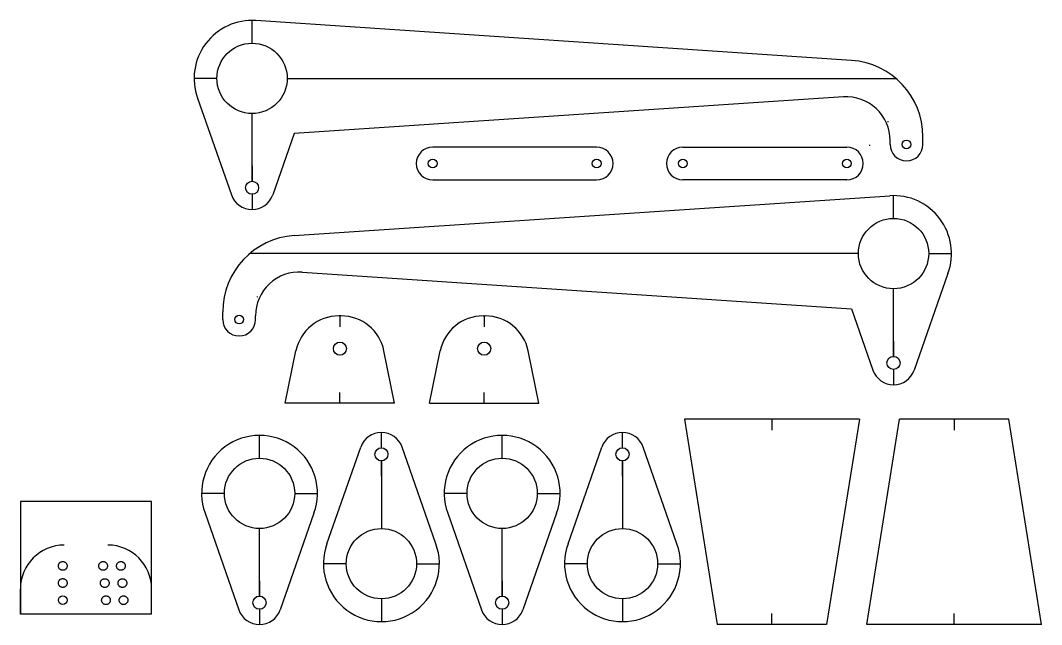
# Model space of a CAD drawing. Header units: millimetres. Extents: x 1725 to 3782, y 769 to 1686.
# Drawn here: x 3315.3 to 3782.4, y 1355.8 to 1632.1 of the extents above; entities that cross this region are included whole.
import ezdxf

# ---------------------------------------------------------------- set-up
doc = ezdxf.new("R2010")
doc.units = ezdxf.units.MM
doc.linetypes.add('CENTER2', pattern=[28.575, 19.05, -3.175, 3.175, -3.175])

msp = doc.modelspace()

# ---------------------------------------------------------------- linework, layer by layer
at = {"linetype": 'CENTER2'}
for p, q in [((3421.257, 1621.693), (3421.257, 1632.118)), ((3405.182, 1605.618), (3394.757, 1605.618)), ((3421.257, 1552.618), (3421.257, 1545.618)), ((3714.679, 1541.579), (3714.679, 1552.004)), ((3730.754, 1525.504), (3741.179, 1525.504)), ((3461.464, 1497.024), (3461.464, 1492.024)), ((3527.437, 1497.024), (3527.437, 1492.024)), ((3714.679, 1472.504), (3714.679, 1465.504)), ((3461.464, 1457.024), (3461.464, 1462.024)), ((3527.437, 1457.024), (3527.437, 1462.024)), ((3375.31, 1360.597), (3375.31, 1365.597))]:
    msp.add_line(p, q, dxfattribs=at)
for p, q in [((3695.436, 1613.857), (3423.024, 1632.059)), ((3437.332, 1605.618), (3715.753, 1605.618)), ((3396.356, 1596.553), (3411.817, 1552.318)), ((3691.769, 1597.133), (3440.493, 1580.344)), ((3421.257, 1558.618), (3421.257, 1589.543)), ((3712.254, 1585.618), (3712.264, 1586.006)), ((3440.493, 1580.344), (3430.697, 1552.318)), ((3728.103, 1575.424), (3728.103, 1578.935)), ((3578.879, 1574.18), (3503.879, 1574.18)), ((3618.328, 1574.18), (3693.328, 1574.18)), ((3703.521, 1575.029), (3703.909, 1575.019)), ((3713.103, 1575.424), (3713.103, 1577.177)), ((3421.257, 1565.618), (3421.257, 1558.618)), ((3503.879, 1559.18), (3578.879, 1559.18)), ((3693.328, 1559.18), (3618.328, 1559.18)), ((3440.5, 1533.744), (3712.913, 1551.945)), ((3698.604, 1525.504), (3420.183, 1525.504)), ((3444.167, 1517.019), (3695.443, 1500.23)), ((3739.581, 1516.439), (3724.119, 1472.204)), ((3714.679, 1478.504), (3714.679, 1509.429)), ((3423.683, 1505.504), (3423.673, 1505.892)), ((3695.443, 1500.23), (3705.239, 1472.204)), ((3407.834, 1495.311), (3407.834, 1498.822)), ((3422.834, 1495.311), (3422.834, 1497.064)), ((3461.986, 1497.024), (3460.942, 1497.024)), ((3526.915, 1497.024), (3527.959, 1497.024)), ((3714.679, 1485.504), (3714.679, 1478.504)), ((3436.464, 1457.024), (3441.343, 1481.01)), ((3486.464, 1457.024), (3481.584, 1481.01)), ((3502.437, 1457.024), (3507.316, 1481.01)), ((3552.437, 1457.024), (3547.557, 1481.01)), ((3486.464, 1457.024), (3436.464, 1457.024)), ((3502.437, 1457.024), (3552.437, 1457.024)), ((3699.062, 1449.715), (3619.062, 1449.715)), ((3619.062, 1449.715), (3634.062, 1355.918)), ((3659.062, 1449.715), (3659.062, 1444.715)), ((3699.062, 1449.715), (3684.062, 1355.918)), ((3702.386, 1355.918), (3717.386, 1449.715)), ((3767.386, 1449.715), (3717.386, 1449.715)), ((3742.386, 1449.715), (3742.386, 1444.715)), ((3782.386, 1355.918), (3767.386, 1449.715)), ((3480.43, 1436.698), (3480.43, 1443.698)), ((3590.694, 1436.698), (3590.694, 1443.698)), ((3424.684, 1431.923), (3424.684, 1442.348)), ((3535.66, 1431.923), (3535.66, 1442.348)), ((3455.529, 1392.762), (3470.99, 1436.997)), ((3505.332, 1392.762), (3489.87, 1436.997)), ((3565.792, 1392.762), (3581.254, 1436.997)), ((3615.595, 1392.762), (3600.134, 1436.997)), ((3480.43, 1423.698), (3480.43, 1430.698)), ((3480.43, 1430.698), (3480.43, 1399.773)), ((3590.694, 1423.698), (3590.694, 1430.698)), ((3590.694, 1430.698), (3590.694, 1399.773)), ((3408.609, 1415.848), (3398.184, 1415.848)), ((3440.759, 1415.848), (3451.184, 1415.848)), ((3519.585, 1415.848), (3509.16, 1415.848)), ((3551.735, 1415.848), (3562.16, 1415.848)), ((3399.783, 1406.783), (3415.244, 1362.548)), ((3449.586, 1406.783), (3434.124, 1362.548)), ((3510.758, 1406.783), (3526.22, 1362.548)), ((3560.561, 1406.783), (3545.1, 1362.548)), ((3424.684, 1368.848), (3424.684, 1399.773)), ((3535.66, 1368.848), (3535.66, 1399.773)), ((3464.355, 1383.698), (3453.93, 1383.698)), ((3496.505, 1383.698), (3506.93, 1383.698)), ((3574.619, 1383.698), (3564.194, 1383.698)), ((3606.769, 1383.698), (3617.194, 1383.698)), ((3424.684, 1375.848), (3424.684, 1368.848)), ((3535.66, 1375.848), (3535.66, 1368.848)), ((3480.43, 1367.623), (3480.43, 1357.198)), ((3590.694, 1367.623), (3590.694, 1357.198)), ((3375.31, 1360.597), (3315.31, 1360.597)), ((3424.684, 1362.848), (3424.684, 1355.848)), ((3535.66, 1362.848), (3535.66, 1355.848)), ((3659.062, 1355.918), (3659.062, 1360.918)), ((3742.386, 1355.918), (3742.386, 1360.918)), ((3684.062, 1355.918), (3634.062, 1355.918)), ((3782.386, 1355.918), (3702.386, 1355.918))]:
    msp.add_line(p, q)
at = {"color": 3}
for p, q in [((3315.31, 1360.597), (3315.31, 1372.195)), ((3375.31, 1360.597), (3375.31, 1372.195))]:
    msp.add_line(p, q, dxfattribs=at)
msp.add_lwpolyline([(3375.31, 1360.597), (3375.31, 1412.195), (3315.31, 1412.195), (3315.31, 1360.597)])
for centre, radius in [((3421.257, 1605.618), 16.075), ((3720.603, 1575.424), 2), ((3503.879, 1566.68), 2), ((3578.879, 1566.68), 2), ((3618.328, 1566.68), 2), ((3693.328, 1566.68), 2), ((3421.257, 1555.618), 3), ((3714.679, 1525.504), 16.075), ((3415.334, 1495.311), 2), ((3461.464, 1482.024), 3), ((3527.437, 1482.024), 3), ((3714.679, 1475.504), 3), ((3480.43, 1433.698), 3), ((3590.694, 1433.698), 3), ((3424.684, 1415.848), 16.075), ((3535.66, 1415.848), 16.075), ((3480.43, 1383.698), 16.075), ((3590.694, 1383.698), 16.075), ((3334.656, 1367.001), 2), ((3424.684, 1365.848), 3), ((3535.66, 1365.848), 3)]:
    msp.add_circle(centre, radius)
at = {"linetype": 'CENTER2'}
for centre in [(3334.656, 1382.655), (3353.138, 1382.655), (3361.269, 1382.655), (3334.656, 1374.857), (3353.879, 1374.833), (3361.963, 1374.833), (3354.442, 1367.001), (3362.465, 1367.001)]:
    msp.add_circle(centre, 2, dxfattribs=at)
for centre, radius, start, end in [((3421.257, 1605.618), 26.5, 86.17745, 200.00272), ((3693.103, 1578.935), 35, 0, 86.17745), ((3693.103, 1577.177), 20, 0, 93.82255), ((3503.879, 1566.68), 7.5, 90, 270), ((3578.879, 1566.68), 7.5, 270, 90), ((3618.328, 1566.68), 7.5, 90, 270), ((3693.328, 1566.68), 7.5, 270, 90), ((3720.603, 1575.424), 7.5, 180, 0), ((3421.257, 1555.618), 10, 199.26612, 340.73388), ((3714.679, 1525.504), 26.5, 339.99728, 93.82255), ((3442.834, 1498.822), 35, 93.82255, 180), ((3442.834, 1497.064), 20, 86.17745, 180), ((3415.334, 1495.311), 7.5, 180, 0), ((3460.942, 1477.024), 20, 90, 168.50162), ((3461.986, 1477.024), 20, 11.49838, 90), ((3526.915, 1477.024), 20, 90, 168.50162), ((3527.959, 1477.024), 20, 11.49838, 90), ((3714.679, 1475.504), 10, 199.26612, 340.73388), ((3480.43, 1433.698), 10, 19.26612, 160.73388), ((3590.694, 1433.698), 10, 19.26612, 160.73388), ((3424.684, 1415.848), 26.5, 339.99728, 200.00272), ((3535.66, 1415.848), 26.5, 339.99728, 200.00272), ((3335.31, 1372.195), 20, 90, 180), ((3355.31, 1372.195), 20, 0, 90), ((3480.43, 1383.698), 26.5, 159.99728, 20.00272), ((3590.694, 1383.698), 26.5, 159.99728, 20.00272), ((3424.684, 1365.848), 10, 199.26612, 340.73388), ((3535.66, 1365.848), 10, 199.26612, 340.73388)]:
    msp.add_arc(centre, radius, start, end)

doc.saveas('drawing.dxf')
